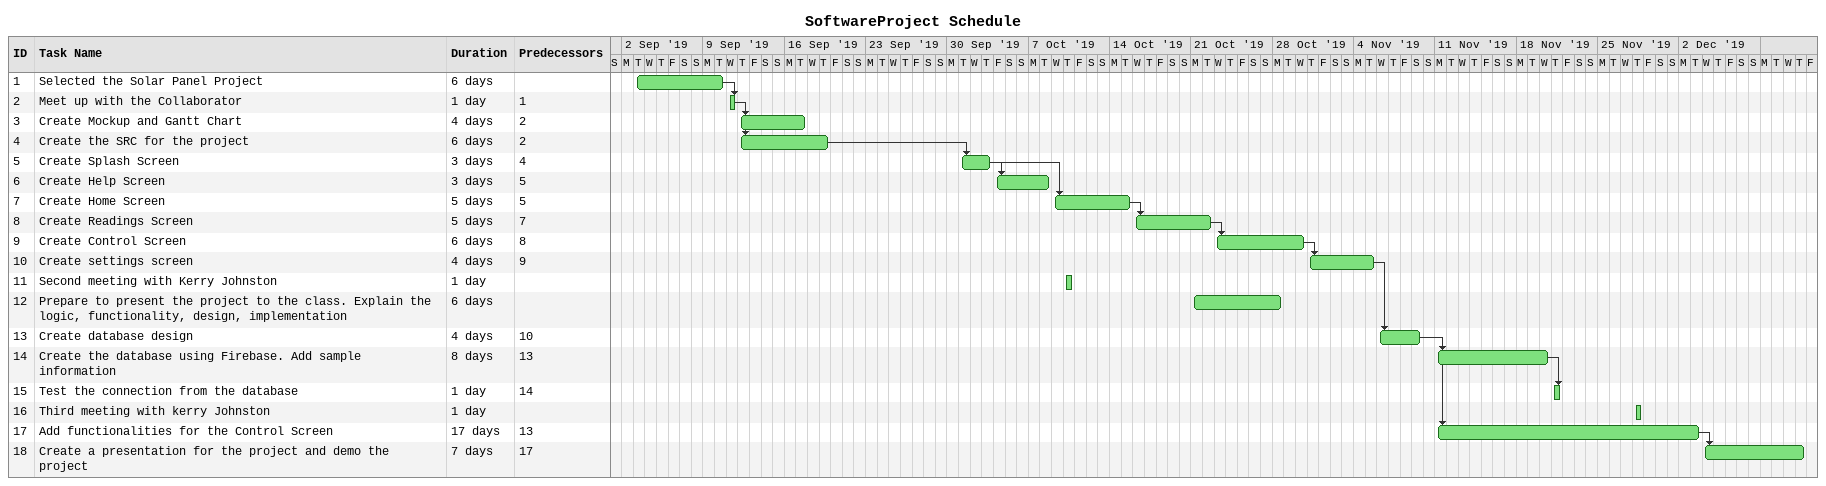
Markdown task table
SoftwareProject Schedule

| ID | Task | Duration | Start | Finish | Predecessors |
|---|---|---|---|---|---|
| 1 | Selected the Solar Panel Project | 6d | 2019-09-03 | 2019-09-10 |  |
| 2 | Meet up with the Collaborator | 1d | 2019-09-11 | 2019-09-11 | 1 |
| 3 | Create Mockup and Gantt Chart | 4d | 2019-09-12 | 2019-09-17 | 2 |
| 4 | Create the SRC for the project | 6d | 2019-09-12 | 2019-09-19 | 2 |
| 5 | Create Splash Screen | 3d | 2019-10-01 | 2019-10-03 | 4 |
| 6 | Create Help Screen | 3d | 2019-10-04 | 2019-10-08 | 5 |
| 7 | Create Home Screen | 5d | 2019-10-09 | 2019-10-15 | 5 |
| 8 | Create Readings Screen | 5d | 2019-10-16 | 2019-10-22 | 7 |
| 9 | Create Control Screen | 6d | 2019-10-23 | 2019-10-30 | 8 |
| 10 | Create settings screen | 4d | 2019-10-31 | 2019-11-05 | 9 |
| 11 | Second meeting with Kerry Johnston | 1d | 2019-10-10 | 2019-10-10 |  |
| 12 | Prepare to present the project to the class. Explain the logic, functionality, design, implementation | 6d | 2019-10-21 | 2019-10-28 |  |
| 13 | Create database design | 4d | 2019-11-06 | 2019-11-09 | 10 |
| 14 | Create the database using Firebase. Add sample information | 8d | 2019-11-11 | 2019-11-20 | 13 |
| 15 | Test the connection from the database | 1d | 2019-11-21 | 2019-11-21 | 14 |
| 16 | Third meeting with kerry Johnston | 1d | 2019-11-28 | 2019-11-28 |  |
| 17 | Add functionalities for the Control Screen | 17d | 2019-11-11 | 2019-12-03 | 13 |
| 18 | Create a presentation for the project and demo the project | 7d | 2019-12-04 | 2019-12-12 | 17 |
